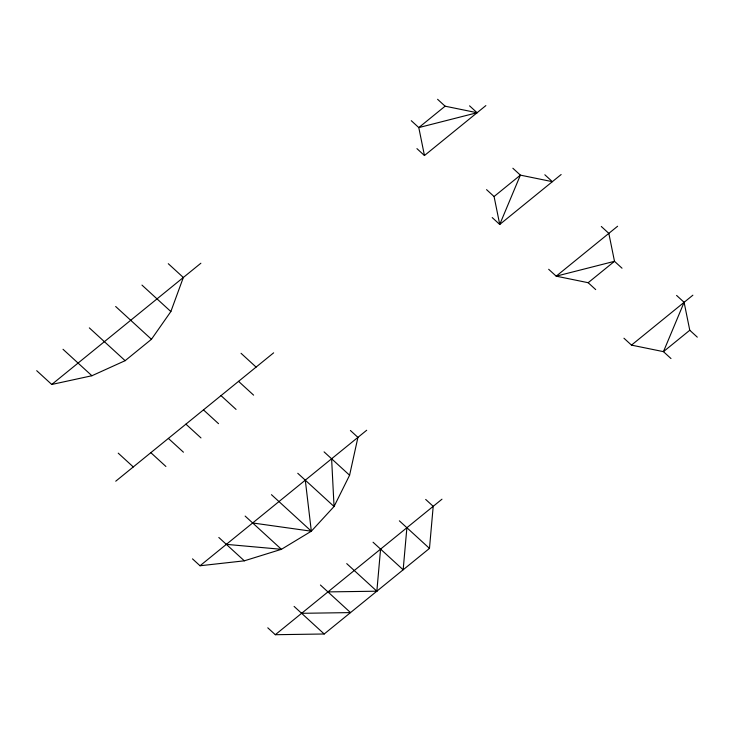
<?xml version="1.0" encoding="UTF-8"?>
<svg xmlns="http://www.w3.org/2000/svg" width="734" height="734" viewBox="0 0 734 734"><rect width="100%" height="100%" fill="white"/><g stroke="black" fill="none" stroke-linecap="round" stroke-linejoin="round"><path stroke-width="1.1" d="M327.942 591.907L376.845 591.2L380.579 549.115M406.893 527.718L403.159 569.795L373.046 542.224M267.782 627.809L275.314 634.708L324.208 633.992L429.473 548.399L433.207 506.322L425.683 499.432M192.501 558.868L200.033 565.758L244.321 560.822L281.425 549.307L311.335 531.205L334.053 506.515L349.586 475.237L357.926 437.381L350.402 430.482M36.7 370.679L51.756 384.469L91.906 375.744L125.138 360.678L151.452 339.282L170.857 311.555L183.335 277.489L168.279 263.699M676.583 295.426L684.106 302.316L663.453 351.65L670.986 358.55M51.756 384.469L200.877 263.222M469.558 105.834L477.091 112.724L445.107 106.191L418.793 127.588L424.454 155.525L485.862 105.595M115.743 481.201L273.644 352.825M561.143 174.536L499.735 224.466L494.074 196.528L520.388 175.132L552.372 181.674L544.839 174.775M200.033 565.758L366.697 430.243M617.606 226.246L556.198 276.168L548.665 269.277M622.019 268.204L614.496 261.313L556.198 276.168L588.173 282.709L614.496 261.313L608.825 233.375L601.302 226.485M275.314 634.708L441.978 499.193M623.946 338.218L631.479 345.118L692.878 295.187M684.106 302.316L689.776 330.254L663.453 351.65L631.479 345.118M477.091 112.724L418.793 127.588L411.269 120.688M301.628 613.312L350.522 612.596L320.419 585.016M226.347 544.362L281.425 549.307L245.138 516.075M252.661 522.966L311.335 531.205L305.298 480.174M437.583 99.292L445.107 106.191M512.864 168.242L520.388 175.132L499.735 224.466L492.211 217.567M689.776 330.254L697.3 337.154M486.55 189.638L494.074 196.528M588.173 282.709L595.705 289.6M416.93 148.626L424.454 155.525M241.046 353.302L256.102 367.092M141.965 285.095L170.857 311.555M324.079 451.878L349.586 475.237M399.36 520.828L429.473 548.399M238.55 381.35L253.606 395.14M221.007 395.617L236.064 409.407M115.651 306.491L151.452 339.282M297.765 473.283L334.053 506.515L331.612 458.778M203.465 409.884L218.521 423.674M89.337 327.887L125.138 360.678M271.452 494.679L311.335 531.205M346.732 563.62L376.845 591.2M185.922 424.151L200.978 437.932M168.38 438.409L183.436 452.199M63.014 349.283L91.906 375.744M150.837 452.676L165.893 466.466M218.815 537.471L244.321 560.822M294.095 606.412L324.208 633.992M118.229 453.153L133.285 466.943"/></g></svg>
